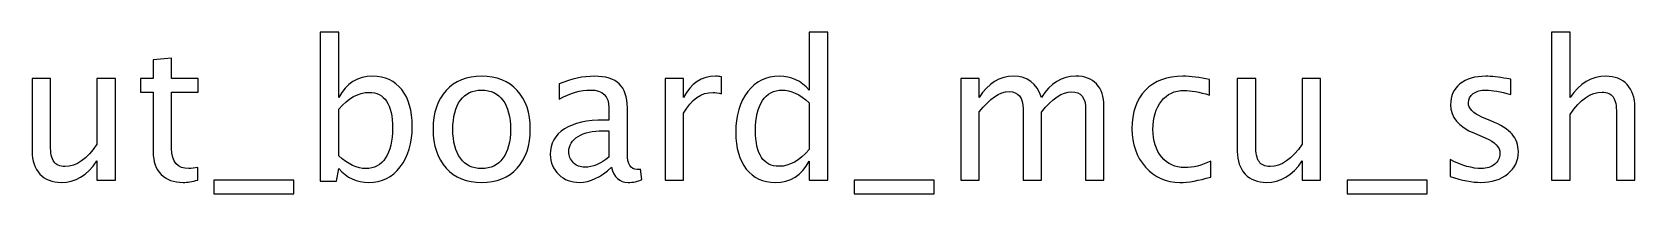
# Model space of a CAD drawing. Header units: centimetres. Extents: x -55 to 43, y -73 to 74.
# Drawn here: x -26.23 to -15.63, y -40.95 to -39.88 of the extents above; entities that cross this region are included whole.
import ezdxf

# ---------------------------------------------------------------- set-up
doc = ezdxf.new("R2010")
doc.units = ezdxf.units.CM
doc.header["$MEASUREMENT"] = 0
doc.layers.add('Layer 1', color=7, linetype='Continuous')

msp = doc.modelspace()

# ---------------------------------------------------------------- linework, layer by layer
at = {"layer": 'Layer 1'}
for points, knots in [([(-24.32113, -40.86765), (-24.32113, -40.86765), (-24.32113, -39.88086), (-24.32113, -39.88086), (-24.32113, -39.88086), (-24.32113, -39.88086), (-24.19921, -39.88086), (-24.19921, -39.88086), (-24.19921, -39.88086), (-24.19921, -39.88086), (-24.19921, -40.31414), (-24.19921, -40.31414), (-24.19921, -40.31414), (-24.14926, -40.21995), (-24.07411, -40.17296), (-23.974, -40.17296), (-23.974, -40.17296), (-23.89293, -40.17296), (-23.82922, -40.20238), (-23.78265, -40.26144), (-23.78265, -40.26144), (-23.73608, -40.32049), (-23.7128, -40.40114), (-23.7128, -40.50337), (-23.7128, -40.50337), (-23.7128, -40.61471), (-23.73926, -40.70467), (-23.79196, -40.77282), (-23.79196, -40.77282), (-23.84467, -40.84119), (-23.91409, -40.87527), (-24.00003, -40.87527), (-24.00003, -40.87527), (-24.07983, -40.87527), (-24.14629, -40.84479), (-24.19921, -40.78362), (-24.19921, -40.78362), (-24.19921, -40.78362), (-24.21403, -40.86765), (-24.21403, -40.86765), (-24.21403, -40.86765), (-24.21403, -40.86765), (-24.32113, -40.86765), (-24.32113, -40.86765)], [0, 0, 0, 0, 0.08333333, 0.08333333, 0.08333333, 0.08333333, 0.16666667, 0.16666667, 0.16666667, 0.16666667, 0.25, 0.25, 0.25, 0.25, 0.33333333, 0.33333333, 0.33333333, 0.33333333, 0.41666667, 0.41666667, 0.41666667, 0.41666667, 0.5, 0.5, 0.5, 0.5, 0.58333333, 0.58333333, 0.58333333, 0.58333333, 0.66666667, 0.66666667, 0.66666667, 0.66666667, 0.75, 0.75, 0.75, 0.75, 0.83333333, 0.83333333, 0.83333333, 0.83333333, 1, 1, 1, 1]), ([(-21.08772, -40.86003), (-21.08772, -40.86003), (-21.08772, -40.73366), (-21.08772, -40.73366), (-21.08772, -40.73366), (-21.13746, -40.82807), (-21.21239, -40.87527), (-21.31251, -40.87527), (-21.31251, -40.87527), (-21.39379, -40.87527), (-21.45771, -40.84585), (-21.50428, -40.78679), (-21.50428, -40.78679), (-21.55085, -40.72774), (-21.57413, -40.64709), (-21.57413, -40.54486), (-21.57413, -40.54486), (-21.57413, -40.4331), (-21.54767, -40.34314), (-21.49497, -40.27498), (-21.49497, -40.27498), (-21.44205, -40.20704), (-21.37262, -40.17296), (-21.28647, -40.17296), (-21.28647, -40.17296), (-21.20668, -40.17296), (-21.14021, -40.20344), (-21.08772, -40.26461), (-21.08772, -40.26461), (-21.08772, -40.26461), (-21.08772, -39.88086), (-21.08772, -39.88086), (-21.08772, -39.88086), (-21.08772, -39.88086), (-20.9658, -39.88086), (-20.9658, -39.88086), (-20.9658, -39.88086), (-20.9658, -39.88086), (-20.9658, -40.86003), (-20.9658, -40.86003), (-20.9658, -40.86003), (-20.9658, -40.86003), (-21.08772, -40.86003), (-21.08772, -40.86003)], [0, 0, 0, 0, 0.08333333, 0.08333333, 0.08333333, 0.08333333, 0.16666667, 0.16666667, 0.16666667, 0.16666667, 0.25, 0.25, 0.25, 0.25, 0.33333333, 0.33333333, 0.33333333, 0.33333333, 0.41666667, 0.41666667, 0.41666667, 0.41666667, 0.5, 0.5, 0.5, 0.5, 0.58333333, 0.58333333, 0.58333333, 0.58333333, 0.66666667, 0.66666667, 0.66666667, 0.66666667, 0.75, 0.75, 0.75, 0.75, 0.83333333, 0.83333333, 0.83333333, 0.83333333, 1, 1, 1, 1]), ([(-16.17959, -40.86003), (-16.17959, -40.86003), (-16.17959, -39.88086), (-16.17959, -39.88086), (-16.17959, -39.88086), (-16.17959, -39.88086), (-16.05767, -39.88086), (-16.05767, -39.88086), (-16.05767, -39.88086), (-16.05767, -39.88086), (-16.05767, -40.31414), (-16.05767, -40.31414), (-16.05767, -40.31414), (-15.99311, -40.21995), (-15.91395, -40.17296), (-15.82039, -40.17296), (-15.82039, -40.17296), (-15.76155, -40.17296), (-15.71477, -40.19137), (-15.68027, -40.22842), (-15.68027, -40.22842), (-15.64577, -40.26525), (-15.62841, -40.31499), (-15.62841, -40.37722), (-15.62841, -40.37722), (-15.62841, -40.37722), (-15.62841, -40.86003), (-15.62841, -40.86003), (-15.62841, -40.86003), (-15.62841, -40.86003), (-15.75033, -40.86003), (-15.75033, -40.86003), (-15.75033, -40.86003), (-15.75033, -40.86003), (-15.75033, -40.41701), (-15.75033, -40.41701), (-15.75033, -40.41701), (-15.75033, -40.36706), (-15.75774, -40.3315), (-15.77234, -40.31033), (-15.77234, -40.31033), (-15.78716, -40.28895), (-15.8115, -40.27837), (-15.84558, -40.27837), (-15.84558, -40.27837), (-15.92051, -40.27837), (-15.99121, -40.32726), (-16.05767, -40.42505), (-16.05767, -40.42505), (-16.05767, -40.42505), (-16.05767, -40.86003), (-16.05767, -40.86003), (-16.05767, -40.86003), (-16.05767, -40.86003), (-16.17959, -40.86003), (-16.17959, -40.86003)], [0, 0, 0, 0, 0.06666667, 0.06666667, 0.06666667, 0.06666667, 0.13333333, 0.13333333, 0.13333333, 0.13333333, 0.2, 0.2, 0.2, 0.2, 0.26666667, 0.26666667, 0.26666667, 0.26666667, 0.33333333, 0.33333333, 0.33333333, 0.33333333, 0.4, 0.4, 0.4, 0.4, 0.46666667, 0.46666667, 0.46666667, 0.46666667, 0.53333333, 0.53333333, 0.53333333, 0.53333333, 0.6, 0.6, 0.6, 0.6, 0.66666667, 0.66666667, 0.66666667, 0.66666667, 0.73333333, 0.73333333, 0.73333333, 0.73333333, 0.8, 0.8, 0.8, 0.8, 0.86666667, 0.86666667, 0.86666667, 0.86666667, 1, 1, 1, 1]), ([(-25.13012, -40.85982), (-25.1678, -40.87019), (-25.2006, -40.87527), (-25.22833, -40.87527), (-25.22833, -40.87527), (-25.29056, -40.87527), (-25.33903, -40.85749), (-25.37375, -40.82193), (-25.37375, -40.82193), (-25.40867, -40.78637), (-25.42603, -40.73705), (-25.42603, -40.67376), (-25.42603, -40.67376), (-25.42603, -40.67376), (-25.42603, -40.27837), (-25.42603, -40.27837), (-25.42603, -40.27837), (-25.42603, -40.27837), (-25.51027, -40.27837), (-25.51027, -40.27837), (-25.51027, -40.27837), (-25.51027, -40.27837), (-25.51027, -40.18693), (-25.51027, -40.18693), (-25.51027, -40.18693), (-25.51027, -40.18693), (-25.42603, -40.18693), (-25.42603, -40.18693), (-25.42603, -40.18693), (-25.42603, -40.18693), (-25.42603, -40.06522), (-25.42603, -40.06522), (-25.42603, -40.06522), (-25.42603, -40.06522), (-25.30411, -40.05358), (-25.30411, -40.05358), (-25.30411, -40.05358), (-25.30411, -40.05358), (-25.30411, -40.18693), (-25.30411, -40.18693), (-25.30411, -40.18693), (-25.30411, -40.18693), (-25.12758, -40.18693), (-25.12758, -40.18693), (-25.12758, -40.18693), (-25.12758, -40.18693), (-25.12758, -40.27837), (-25.12758, -40.27837), (-25.12758, -40.27837), (-25.12758, -40.27837), (-25.30411, -40.27837), (-25.30411, -40.27837), (-25.30411, -40.27837), (-25.30411, -40.27837), (-25.30411, -40.65175), (-25.30411, -40.65175), (-25.30411, -40.65175), (-25.30411, -40.7398), (-25.2658, -40.78383), (-25.18939, -40.78383), (-25.18939, -40.78383), (-25.17309, -40.78383), (-25.1534, -40.78108), (-25.13012, -40.77579), (-25.13012, -40.77579), (-25.13012, -40.77579), (-25.13012, -40.85982), (-25.13012, -40.85982)], [0, 0, 0, 0, 0.05555556, 0.05555556, 0.05555556, 0.05555556, 0.11111111, 0.11111111, 0.11111111, 0.11111111, 0.16666667, 0.16666667, 0.16666667, 0.16666667, 0.22222222, 0.22222222, 0.22222222, 0.22222222, 0.27777778, 0.27777778, 0.27777778, 0.27777778, 0.33333333, 0.33333333, 0.33333333, 0.33333333, 0.38888889, 0.38888889, 0.38888889, 0.38888889, 0.44444444, 0.44444444, 0.44444444, 0.44444444, 0.5, 0.5, 0.5, 0.5, 0.55555556, 0.55555556, 0.55555556, 0.55555556, 0.61111111, 0.61111111, 0.61111111, 0.61111111, 0.66666667, 0.66666667, 0.66666667, 0.66666667, 0.72222222, 0.72222222, 0.72222222, 0.72222222, 0.77777778, 0.77777778, 0.77777778, 0.77777778, 0.83333333, 0.83333333, 0.83333333, 0.83333333, 0.88888889, 0.88888889, 0.88888889, 0.88888889, 1, 1, 1, 1]), ([(-25.79772, -40.86003), (-25.79772, -40.86003), (-25.79772, -40.73345), (-25.79772, -40.73345), (-25.79772, -40.73345), (-25.8627, -40.82807), (-25.94165, -40.87527), (-26.03436, -40.87527), (-26.03436, -40.87527), (-26.09321, -40.87527), (-26.13998, -40.85685), (-26.1747, -40.81981), (-26.1747, -40.81981), (-26.20962, -40.78277), (-26.22698, -40.73303), (-26.22698, -40.67016), (-26.22698, -40.67016), (-26.22698, -40.67016), (-26.22698, -40.18693), (-26.22698, -40.18693), (-26.22698, -40.18693), (-26.22698, -40.18693), (-26.10506, -40.18693), (-26.10506, -40.18693), (-26.10506, -40.18693), (-26.10506, -40.18693), (-26.10506, -40.63037), (-26.10506, -40.63037), (-26.10506, -40.63037), (-26.10506, -40.68096), (-26.09765, -40.71673), (-26.08305, -40.7379), (-26.08305, -40.7379), (-26.06823, -40.75928), (-26.04368, -40.76986), (-26.00917, -40.76986), (-26.00917, -40.76986), (-25.93467, -40.76986), (-25.86397, -40.72096), (-25.79772, -40.62296), (-25.79772, -40.62296), (-25.79772, -40.62296), (-25.79772, -40.18693), (-25.79772, -40.18693), (-25.79772, -40.18693), (-25.79772, -40.18693), (-25.6758, -40.18693), (-25.6758, -40.18693), (-25.6758, -40.18693), (-25.6758, -40.18693), (-25.6758, -40.86003), (-25.6758, -40.86003), (-25.6758, -40.86003), (-25.6758, -40.86003), (-25.79772, -40.86003), (-25.79772, -40.86003)], [0, 0, 0, 0, 0.06666667, 0.06666667, 0.06666667, 0.06666667, 0.13333333, 0.13333333, 0.13333333, 0.13333333, 0.2, 0.2, 0.2, 0.2, 0.26666667, 0.26666667, 0.26666667, 0.26666667, 0.33333333, 0.33333333, 0.33333333, 0.33333333, 0.4, 0.4, 0.4, 0.4, 0.46666667, 0.46666667, 0.46666667, 0.46666667, 0.53333333, 0.53333333, 0.53333333, 0.53333333, 0.6, 0.6, 0.6, 0.6, 0.66666667, 0.66666667, 0.66666667, 0.66666667, 0.73333333, 0.73333333, 0.73333333, 0.73333333, 0.8, 0.8, 0.8, 0.8, 0.86666667, 0.86666667, 0.86666667, 0.86666667, 1, 1, 1, 1]), ([(-23.25391, -40.87527), (-23.35276, -40.87527), (-23.43107, -40.84373), (-23.48865, -40.78065), (-23.48865, -40.78065), (-23.54643, -40.71758), (-23.57522, -40.63185), (-23.57522, -40.52369), (-23.57522, -40.52369), (-23.57522, -40.41574), (-23.54643, -40.33023), (-23.48865, -40.26736), (-23.48865, -40.26736), (-23.43107, -40.2045), (-23.35276, -40.17296), (-23.25391, -40.17296), (-23.25391, -40.17296), (-23.15506, -40.17296), (-23.07674, -40.2045), (-23.01917, -40.26736), (-23.01917, -40.26736), (-22.96139, -40.33023), (-22.9326, -40.41574), (-22.9326, -40.52369), (-22.9326, -40.52369), (-22.9326, -40.63185), (-22.96139, -40.71758), (-23.01917, -40.78065), (-23.01917, -40.78065), (-23.07674, -40.84373), (-23.15506, -40.87527), (-23.25391, -40.87527)], [0, 0, 0, 0, 0.11111111, 0.11111111, 0.11111111, 0.11111111, 0.22222222, 0.22222222, 0.22222222, 0.22222222, 0.33333333, 0.33333333, 0.33333333, 0.33333333, 0.44444444, 0.44444444, 0.44444444, 0.44444444, 0.55555556, 0.55555556, 0.55555556, 0.55555556, 0.66666667, 0.66666667, 0.66666667, 0.66666667, 0.77777778, 0.77777778, 0.77777778, 0.77777778, 1, 1, 1, 1]), ([(-23.25412, -40.78383), (-23.1938, -40.78383), (-23.14681, -40.76118), (-23.11336, -40.71567), (-23.11336, -40.71567), (-23.08013, -40.67038), (-23.06341, -40.60624), (-23.06341, -40.52369), (-23.06341, -40.52369), (-23.06341, -40.44135), (-23.08013, -40.37743), (-23.11336, -40.33213), (-23.11336, -40.33213), (-23.14681, -40.28705), (-23.1938, -40.2644), (-23.25412, -40.2644), (-23.25412, -40.2644), (-23.31466, -40.2644), (-23.36165, -40.28705), (-23.39467, -40.33213), (-23.39467, -40.33213), (-23.4279, -40.37743), (-23.44441, -40.44135), (-23.44441, -40.52369), (-23.44441, -40.52369), (-23.44441, -40.60624), (-23.4279, -40.67038), (-23.39467, -40.71567), (-23.39467, -40.71567), (-23.36165, -40.76118), (-23.31466, -40.78383), (-23.25412, -40.78383)], [0, 0, 0, 0, 0.11111111, 0.11111111, 0.11111111, 0.11111111, 0.22222222, 0.22222222, 0.22222222, 0.22222222, 0.33333333, 0.33333333, 0.33333333, 0.33333333, 0.44444444, 0.44444444, 0.44444444, 0.44444444, 0.55555556, 0.55555556, 0.55555556, 0.55555556, 0.66666667, 0.66666667, 0.66666667, 0.66666667, 0.77777778, 0.77777778, 0.77777778, 0.77777778, 1, 1, 1, 1]), ([(-22.39476, -40.7743), (-22.46799, -40.84161), (-22.53848, -40.87527), (-22.60621, -40.87527), (-22.60621, -40.87527), (-22.66188, -40.87527), (-22.70824, -40.85791), (-22.74485, -40.82299), (-22.74485, -40.82299), (-22.78168, -40.78806), (-22.8001, -40.74404), (-22.8001, -40.69091), (-22.8001, -40.69091), (-22.8001, -40.61746), (-22.7692, -40.56094), (-22.70739, -40.52157), (-22.70739, -40.52157), (-22.64558, -40.4822), (-22.55689, -40.46252), (-22.44132, -40.46252), (-22.44132, -40.46252), (-22.44132, -40.46252), (-22.41275, -40.46252), (-22.41275, -40.46252), (-22.41275, -40.46252), (-22.41275, -40.46252), (-22.41275, -40.38145), (-22.41275, -40.38145), (-22.41275, -40.38145), (-22.41275, -40.30335), (-22.45339, -40.2644), (-22.53488, -40.2644), (-22.53488, -40.2644), (-22.59796, -40.2644), (-22.66696, -40.2843), (-22.74168, -40.32409), (-22.74168, -40.32409), (-22.74168, -40.32409), (-22.74168, -40.22376), (-22.74168, -40.22376), (-22.74168, -40.22376), (-22.65955, -40.18989), (-22.58208, -40.17296), (-22.50948, -40.17296), (-22.50948, -40.17296), (-22.43476, -40.17296), (-22.37952, -40.18989), (-22.34417, -40.22397), (-22.34417, -40.22397), (-22.30861, -40.25805), (-22.29083, -40.31054), (-22.29083, -40.38145), (-22.29083, -40.38145), (-22.29083, -40.38145), (-22.29083, -40.68562), (-22.29083, -40.68562), (-22.29083, -40.68562), (-22.29083, -40.75525), (-22.26945, -40.79018), (-22.22648, -40.79018), (-22.22648, -40.79018), (-22.22119, -40.79018), (-22.21336, -40.78933), (-22.20299, -40.78764), (-22.20299, -40.78764), (-22.20299, -40.78764), (-22.19431, -40.85537), (-22.19431, -40.85537), (-22.19431, -40.85537), (-22.22204, -40.86871), (-22.25252, -40.87527), (-22.28596, -40.87527), (-22.28596, -40.87527), (-22.3429, -40.87527), (-22.37909, -40.84161), (-22.39476, -40.7743)], [0, 0, 0, 0, 0.05, 0.05, 0.05, 0.05, 0.1, 0.1, 0.1, 0.1, 0.15, 0.15, 0.15, 0.15, 0.2, 0.2, 0.2, 0.2, 0.25, 0.25, 0.25, 0.25, 0.3, 0.3, 0.3, 0.3, 0.35, 0.35, 0.35, 0.35, 0.4, 0.4, 0.4, 0.4, 0.45, 0.45, 0.45, 0.45, 0.5, 0.5, 0.5, 0.5, 0.55, 0.55, 0.55, 0.55, 0.6, 0.6, 0.6, 0.6, 0.65, 0.65, 0.65, 0.65, 0.7, 0.7, 0.7, 0.7, 0.75, 0.75, 0.75, 0.75, 0.8, 0.8, 0.8, 0.8, 0.85, 0.85, 0.85, 0.85, 0.9, 0.9, 0.9, 0.9, 1, 1, 1, 1]), ([(-22.04043, -40.86003), (-22.04043, -40.86003), (-22.04043, -40.18693), (-22.04043, -40.18693), (-22.04043, -40.18693), (-22.04043, -40.18693), (-21.91851, -40.18693), (-21.91851, -40.18693), (-21.91851, -40.18693), (-21.91851, -40.18693), (-21.91851, -40.31414), (-21.91851, -40.31414), (-21.91851, -40.31414), (-21.87004, -40.21995), (-21.79976, -40.17296), (-21.70748, -40.17296), (-21.70748, -40.17296), (-21.69499, -40.17296), (-21.68187, -40.17402), (-21.66832, -40.17613), (-21.66832, -40.17613), (-21.66832, -40.17613), (-21.66832, -40.29022), (-21.66832, -40.29022), (-21.66832, -40.29022), (-21.68949, -40.28324), (-21.70811, -40.27964), (-21.7242, -40.27964), (-21.7242, -40.27964), (-21.80167, -40.27964), (-21.86644, -40.32536), (-21.91851, -40.41701), (-21.91851, -40.41701), (-21.91851, -40.41701), (-21.91851, -40.86003), (-21.91851, -40.86003), (-21.91851, -40.86003), (-21.91851, -40.86003), (-22.04043, -40.86003), (-22.04043, -40.86003)], [0, 0, 0, 0, 0.09090909, 0.09090909, 0.09090909, 0.09090909, 0.18181818, 0.18181818, 0.18181818, 0.18181818, 0.27272727, 0.27272727, 0.27272727, 0.27272727, 0.36363636, 0.36363636, 0.36363636, 0.36363636, 0.45454545, 0.45454545, 0.45454545, 0.45454545, 0.54545455, 0.54545455, 0.54545455, 0.54545455, 0.63636364, 0.63636364, 0.63636364, 0.63636364, 0.72727273, 0.72727273, 0.72727273, 0.72727273, 0.81818182, 0.81818182, 0.81818182, 0.81818182, 1, 1, 1, 1]), ([(-21.08772, -40.34801), (-21.15101, -40.29234), (-21.21091, -40.2644), (-21.26764, -40.2644), (-21.26764, -40.2644), (-21.32352, -40.2644), (-21.3667, -40.28768), (-21.39739, -40.33446), (-21.39739, -40.33446), (-21.42808, -40.38103), (-21.44332, -40.44707), (-21.44332, -40.53258), (-21.44332, -40.53258), (-21.44332, -40.68985), (-21.39125, -40.76859), (-21.2869, -40.76859), (-21.2869, -40.76859), (-21.21916, -40.76859), (-21.1527, -40.73155), (-21.08772, -40.65768), (-21.08772, -40.65768), (-21.08772, -40.65768), (-21.08772, -40.34801), (-21.08772, -40.34801)], [0, 0, 0, 0, 0.14285714, 0.14285714, 0.14285714, 0.14285714, 0.28571429, 0.28571429, 0.28571429, 0.28571429, 0.42857143, 0.42857143, 0.42857143, 0.42857143, 0.57142857, 0.57142857, 0.57142857, 0.57142857, 0.71428571, 0.71428571, 0.71428571, 0.71428571, 1, 1, 1, 1]), ([(-20.08654, -40.86003), (-20.08654, -40.86003), (-20.08654, -40.18693), (-20.08654, -40.18693), (-20.08654, -40.18693), (-20.08654, -40.18693), (-19.96462, -40.18693), (-19.96462, -40.18693), (-19.96462, -40.18693), (-19.96462, -40.18693), (-19.96462, -40.31414), (-19.96462, -40.31414), (-19.96462, -40.31414), (-19.90514, -40.21995), (-19.82894, -40.17296), (-19.7356, -40.17296), (-19.7356, -40.17296), (-19.64564, -40.17296), (-19.58447, -40.21995), (-19.55187, -40.31414), (-19.55187, -40.31414), (-19.49408, -40.2191), (-19.41873, -40.17169), (-19.32623, -40.17169), (-19.32623, -40.17169), (-19.26718, -40.17169), (-19.22125, -40.18905), (-19.18844, -40.22397), (-19.18844, -40.22397), (-19.15563, -40.2589), (-19.13912, -40.30779), (-19.13912, -40.37066), (-19.13912, -40.37066), (-19.13912, -40.37066), (-19.13912, -40.86003), (-19.13912, -40.86003), (-19.13912, -40.86003), (-19.13912, -40.86003), (-19.26104, -40.86003), (-19.26104, -40.86003), (-19.26104, -40.86003), (-19.26104, -40.86003), (-19.26104, -40.39076), (-19.26104, -40.39076), (-19.26104, -40.39076), (-19.26104, -40.31414), (-19.29152, -40.27583), (-19.35248, -40.27583), (-19.35248, -40.27583), (-19.41577, -40.27583), (-19.48223, -40.32049), (-19.55187, -40.41003), (-19.55187, -40.41003), (-19.55187, -40.41003), (-19.55187, -40.86003), (-19.55187, -40.86003), (-19.55187, -40.86003), (-19.55187, -40.86003), (-19.67379, -40.86003), (-19.67379, -40.86003), (-19.67379, -40.86003), (-19.67379, -40.86003), (-19.67379, -40.39034), (-19.67379, -40.39034), (-19.67379, -40.39034), (-19.67379, -40.31308), (-19.70469, -40.27456), (-19.76671, -40.27456), (-19.76671, -40.27456), (-19.82831, -40.27456), (-19.89435, -40.31943), (-19.96462, -40.40939), (-19.96462, -40.40939), (-19.96462, -40.40939), (-19.96462, -40.86003), (-19.96462, -40.86003), (-19.96462, -40.86003), (-19.96462, -40.86003), (-20.08654, -40.86003), (-20.08654, -40.86003)], [0, 0, 0, 0, 0.04761905, 0.04761905, 0.04761905, 0.04761905, 0.0952381, 0.0952381, 0.0952381, 0.0952381, 0.14285714, 0.14285714, 0.14285714, 0.14285714, 0.19047619, 0.19047619, 0.19047619, 0.19047619, 0.23809524, 0.23809524, 0.23809524, 0.23809524, 0.28571429, 0.28571429, 0.28571429, 0.28571429, 0.33333333, 0.33333333, 0.33333333, 0.33333333, 0.38095238, 0.38095238, 0.38095238, 0.38095238, 0.42857143, 0.42857143, 0.42857143, 0.42857143, 0.47619048, 0.47619048, 0.47619048, 0.47619048, 0.52380952, 0.52380952, 0.52380952, 0.52380952, 0.57142857, 0.57142857, 0.57142857, 0.57142857, 0.61904762, 0.61904762, 0.61904762, 0.61904762, 0.66666667, 0.66666667, 0.66666667, 0.66666667, 0.71428571, 0.71428571, 0.71428571, 0.71428571, 0.76190476, 0.76190476, 0.76190476, 0.76190476, 0.80952381, 0.80952381, 0.80952381, 0.80952381, 0.85714286, 0.85714286, 0.85714286, 0.85714286, 0.9047619, 0.9047619, 0.9047619, 0.9047619, 1, 1, 1, 1]), ([(-18.43342, -40.83971), (-18.51237, -40.86342), (-18.58053, -40.87527), (-18.63789, -40.87527), (-18.63789, -40.87527), (-18.72891, -40.87527), (-18.80426, -40.84161), (-18.86416, -40.77452), (-18.86416, -40.77452), (-18.92406, -40.70721), (-18.95412, -40.62233), (-18.95412, -40.52009), (-18.95412, -40.52009), (-18.95412, -40.41087), (-18.92449, -40.32557), (-18.86522, -40.26461), (-18.86522, -40.26461), (-18.80595, -40.20344), (-18.72319, -40.17296), (-18.61693, -40.17296), (-18.61693, -40.17296), (-18.56465, -40.17296), (-18.50581, -40.18016), (-18.44104, -40.19455), (-18.44104, -40.19455), (-18.44104, -40.19455), (-18.44104, -40.29742), (-18.44104, -40.29742), (-18.44104, -40.29742), (-18.50983, -40.2771), (-18.56592, -40.26694), (-18.6091, -40.26694), (-18.6091, -40.26694), (-18.67176, -40.26694), (-18.72192, -40.29043), (-18.75939, -40.33721), (-18.75939, -40.33721), (-18.79685, -40.38399), (-18.81569, -40.44643), (-18.81569, -40.52433), (-18.81569, -40.52433), (-18.81569, -40.59989), (-18.79622, -40.66085), (-18.75748, -40.70763), (-18.75748, -40.70763), (-18.71875, -40.7542), (-18.66816, -40.77748), (-18.60529, -40.77748), (-18.60529, -40.77748), (-18.54962, -40.77748), (-18.49247, -40.76309), (-18.43342, -40.7343), (-18.43342, -40.7343), (-18.43342, -40.7343), (-18.43342, -40.83971), (-18.43342, -40.83971)], [0, 0, 0, 0, 0.06666667, 0.06666667, 0.06666667, 0.06666667, 0.13333333, 0.13333333, 0.13333333, 0.13333333, 0.2, 0.2, 0.2, 0.2, 0.26666667, 0.26666667, 0.26666667, 0.26666667, 0.33333333, 0.33333333, 0.33333333, 0.33333333, 0.4, 0.4, 0.4, 0.4, 0.46666667, 0.46666667, 0.46666667, 0.46666667, 0.53333333, 0.53333333, 0.53333333, 0.53333333, 0.6, 0.6, 0.6, 0.6, 0.66666667, 0.66666667, 0.66666667, 0.66666667, 0.73333333, 0.73333333, 0.73333333, 0.73333333, 0.8, 0.8, 0.8, 0.8, 0.86666667, 0.86666667, 0.86666667, 0.86666667, 1, 1, 1, 1]), ([(-17.82869, -40.86003), (-17.82869, -40.86003), (-17.82869, -40.73345), (-17.82869, -40.73345), (-17.82869, -40.73345), (-17.89367, -40.82807), (-17.97262, -40.87527), (-18.06533, -40.87527), (-18.06533, -40.87527), (-18.12418, -40.87527), (-18.17095, -40.85685), (-18.20567, -40.81981), (-18.20567, -40.81981), (-18.24059, -40.78277), (-18.25795, -40.73303), (-18.25795, -40.67016), (-18.25795, -40.67016), (-18.25795, -40.67016), (-18.25795, -40.18693), (-18.25795, -40.18693), (-18.25795, -40.18693), (-18.25795, -40.18693), (-18.13603, -40.18693), (-18.13603, -40.18693), (-18.13603, -40.18693), (-18.13603, -40.18693), (-18.13603, -40.63037), (-18.13603, -40.63037), (-18.13603, -40.63037), (-18.13603, -40.68096), (-18.12862, -40.71673), (-18.11402, -40.7379), (-18.11402, -40.7379), (-18.0992, -40.75928), (-18.07465, -40.76986), (-18.04014, -40.76986), (-18.04014, -40.76986), (-17.96564, -40.76986), (-17.89494, -40.72096), (-17.82869, -40.62296), (-17.82869, -40.62296), (-17.82869, -40.62296), (-17.82869, -40.18693), (-17.82869, -40.18693), (-17.82869, -40.18693), (-17.82869, -40.18693), (-17.70677, -40.18693), (-17.70677, -40.18693), (-17.70677, -40.18693), (-17.70677, -40.18693), (-17.70677, -40.86003), (-17.70677, -40.86003), (-17.70677, -40.86003), (-17.70677, -40.86003), (-17.82869, -40.86003), (-17.82869, -40.86003)], [0, 0, 0, 0, 0.06666667, 0.06666667, 0.06666667, 0.06666667, 0.13333333, 0.13333333, 0.13333333, 0.13333333, 0.2, 0.2, 0.2, 0.2, 0.26666667, 0.26666667, 0.26666667, 0.26666667, 0.33333333, 0.33333333, 0.33333333, 0.33333333, 0.4, 0.4, 0.4, 0.4, 0.46666667, 0.46666667, 0.46666667, 0.46666667, 0.53333333, 0.53333333, 0.53333333, 0.53333333, 0.6, 0.6, 0.6, 0.6, 0.66666667, 0.66666667, 0.66666667, 0.66666667, 0.73333333, 0.73333333, 0.73333333, 0.73333333, 0.8, 0.8, 0.8, 0.8, 0.86666667, 0.86666667, 0.86666667, 0.86666667, 1, 1, 1, 1]), ([(-16.85121, -40.8359), (-16.85121, -40.8359), (-16.85121, -40.72414), (-16.85121, -40.72414), (-16.85121, -40.72414), (-16.77141, -40.76393), (-16.7022, -40.78383), (-16.64314, -40.78383), (-16.64314, -40.78383), (-16.608, -40.78383), (-16.57879, -40.7743), (-16.55572, -40.75525), (-16.55572, -40.75525), (-16.53265, -40.73642), (-16.52101, -40.71271), (-16.52101, -40.68413), (-16.52101, -40.68413), (-16.52101, -40.64244), (-16.55339, -40.60793), (-16.61816, -40.58063), (-16.61816, -40.58063), (-16.61816, -40.58063), (-16.6895, -40.55036), (-16.6895, -40.55036), (-16.6895, -40.55036), (-16.79469, -40.50676), (-16.8474, -40.44368), (-16.8474, -40.36177), (-16.8474, -40.36177), (-16.8474, -40.30313), (-16.82666, -40.25699), (-16.78517, -40.22334), (-16.78517, -40.22334), (-16.74368, -40.18968), (-16.68674, -40.17296), (-16.61457, -40.17296), (-16.61457, -40.17296), (-16.5771, -40.17296), (-16.53053, -40.17804), (-16.47529, -40.18841), (-16.47529, -40.18841), (-16.47529, -40.18841), (-16.44989, -40.19328), (-16.44989, -40.19328), (-16.44989, -40.19328), (-16.44989, -40.19328), (-16.44989, -40.29488), (-16.44989, -40.29488), (-16.44989, -40.29488), (-16.51783, -40.27456), (-16.57202, -40.2644), (-16.61245, -40.2644), (-16.61245, -40.2644), (-16.64801, -40.2644), (-16.67616, -40.27223), (-16.69754, -40.28768), (-16.69754, -40.28768), (-16.71871, -40.30313), (-16.72929, -40.32388), (-16.72929, -40.34991), (-16.72929, -40.34991), (-16.72929, -40.38653), (-16.69966, -40.41765), (-16.64018, -40.44283), (-16.64018, -40.44283), (-16.64018, -40.44283), (-16.58155, -40.4676), (-16.58155, -40.4676), (-16.58155, -40.4676), (-16.51508, -40.49554), (-16.46809, -40.52517), (-16.44058, -40.55629), (-16.44058, -40.55629), (-16.41285, -40.5874), (-16.39909, -40.62635), (-16.39909, -40.67292), (-16.39909, -40.67292), (-16.39909, -40.73197), (-16.42237, -40.78044), (-16.46915, -40.81833), (-16.46915, -40.81833), (-16.51572, -40.85622), (-16.57541, -40.87527), (-16.64801, -40.87527), (-16.64801, -40.87527), (-16.70389, -40.87527), (-16.77141, -40.86215), (-16.85121, -40.8359)], [0, 0, 0, 0, 0.04347826, 0.04347826, 0.04347826, 0.04347826, 0.08695652, 0.08695652, 0.08695652, 0.08695652, 0.13043478, 0.13043478, 0.13043478, 0.13043478, 0.17391304, 0.17391304, 0.17391304, 0.17391304, 0.2173913, 0.2173913, 0.2173913, 0.2173913, 0.26086957, 0.26086957, 0.26086957, 0.26086957, 0.30434783, 0.30434783, 0.30434783, 0.30434783, 0.34782609, 0.34782609, 0.34782609, 0.34782609, 0.39130435, 0.39130435, 0.39130435, 0.39130435, 0.43478261, 0.43478261, 0.43478261, 0.43478261, 0.47826087, 0.47826087, 0.47826087, 0.47826087, 0.52173913, 0.52173913, 0.52173913, 0.52173913, 0.56521739, 0.56521739, 0.56521739, 0.56521739, 0.60869565, 0.60869565, 0.60869565, 0.60869565, 0.65217391, 0.65217391, 0.65217391, 0.65217391, 0.69565217, 0.69565217, 0.69565217, 0.69565217, 0.73913043, 0.73913043, 0.73913043, 0.73913043, 0.7826087, 0.7826087, 0.7826087, 0.7826087, 0.82608696, 0.82608696, 0.82608696, 0.82608696, 0.86956522, 0.86956522, 0.86956522, 0.86956522, 0.91304348, 0.91304348, 0.91304348, 0.91304348, 1, 1, 1, 1]), ([(-24.19921, -40.69959), (-24.13634, -40.75568), (-24.07644, -40.78383), (-24.0195, -40.78383), (-24.0195, -40.78383), (-23.96341, -40.78383), (-23.92002, -40.76033), (-23.88954, -40.71356), (-23.88954, -40.71356), (-23.85885, -40.66678), (-23.84361, -40.60095), (-23.84361, -40.51586), (-23.84361, -40.51586), (-23.84361, -40.35838), (-23.89568, -40.27964), (-23.99982, -40.27964), (-23.99982, -40.27964), (-24.06798, -40.27964), (-24.13444, -40.31647), (-24.19921, -40.39034), (-24.19921, -40.39034), (-24.19921, -40.39034), (-24.19921, -40.69959), (-24.19921, -40.69959)], [0, 0, 0, 0, 0.14285714, 0.14285714, 0.14285714, 0.14285714, 0.28571429, 0.28571429, 0.28571429, 0.28571429, 0.42857143, 0.42857143, 0.42857143, 0.42857143, 0.57142857, 0.57142857, 0.57142857, 0.57142857, 0.71428571, 0.71428571, 0.71428571, 0.71428571, 1, 1, 1, 1]), ([(-22.41275, -40.70784), (-22.41275, -40.70784), (-22.41275, -40.53491), (-22.41275, -40.53491), (-22.41275, -40.53491), (-22.41275, -40.53491), (-22.45191, -40.53364), (-22.45191, -40.53364), (-22.45191, -40.53364), (-22.51964, -40.53364), (-22.57425, -40.54613), (-22.61595, -40.5711), (-22.61595, -40.5711), (-22.65744, -40.59629), (-22.67818, -40.62952), (-22.67818, -40.67101), (-22.67818, -40.67101), (-22.67818, -40.70001), (-22.66781, -40.72456), (-22.64728, -40.74467), (-22.64728, -40.74467), (-22.62653, -40.76478), (-22.60134, -40.77494), (-22.5715, -40.77494), (-22.5715, -40.77494), (-22.5207, -40.77494), (-22.46778, -40.7525), (-22.41275, -40.70784)], [0, 0, 0, 0, 0.125, 0.125, 0.125, 0.125, 0.25, 0.25, 0.25, 0.25, 0.375, 0.375, 0.375, 0.375, 0.5, 0.5, 0.5, 0.5, 0.625, 0.625, 0.625, 0.625, 0.75, 0.75, 0.75, 0.75, 1, 1, 1, 1]), ([(-25.02471, -40.95147), (-25.02471, -40.95147), (-25.02471, -40.86003), (-25.02471, -40.86003), (-25.02471, -40.86003), (-25.02471, -40.86003), (-24.49639, -40.86003), (-24.49639, -40.86003), (-24.49639, -40.86003), (-24.49639, -40.86003), (-24.49639, -40.95147), (-24.49639, -40.95147), (-24.49639, -40.95147), (-24.49639, -40.95147), (-25.02471, -40.95147), (-25.02471, -40.95147)], [0, 0, 0, 0, 0.2, 0.2, 0.2, 0.2, 0.4, 0.4, 0.4, 0.4, 0.6, 0.6, 0.6, 0.6, 1, 1, 1, 1]), ([(-20.79012, -40.95147), (-20.79012, -40.95147), (-20.79012, -40.86003), (-20.79012, -40.86003), (-20.79012, -40.86003), (-20.79012, -40.86003), (-20.2618, -40.86003), (-20.2618, -40.86003), (-20.2618, -40.86003), (-20.2618, -40.86003), (-20.2618, -40.95147), (-20.2618, -40.95147), (-20.2618, -40.95147), (-20.2618, -40.95147), (-20.79012, -40.95147), (-20.79012, -40.95147)], [0, 0, 0, 0, 0.2, 0.2, 0.2, 0.2, 0.4, 0.4, 0.4, 0.4, 0.6, 0.6, 0.6, 0.6, 1, 1, 1, 1]), ([(-17.53066, -40.95147), (-17.53066, -40.95147), (-17.53066, -40.86003), (-17.53066, -40.86003), (-17.53066, -40.86003), (-17.53066, -40.86003), (-17.00234, -40.86003), (-17.00234, -40.86003), (-17.00234, -40.86003), (-17.00234, -40.86003), (-17.00234, -40.95147), (-17.00234, -40.95147), (-17.00234, -40.95147), (-17.00234, -40.95147), (-17.53066, -40.95147), (-17.53066, -40.95147)], [0, 0, 0, 0, 0.2, 0.2, 0.2, 0.2, 0.4, 0.4, 0.4, 0.4, 0.6, 0.6, 0.6, 0.6, 1, 1, 1, 1])]:
    msp.add_open_spline(points, degree=3, knots=knots, dxfattribs=at)

doc.saveas('drawing.dxf')
